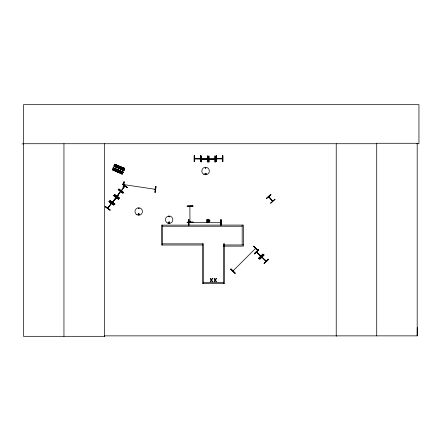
<?xml version="1.0" encoding="UTF-8"?>
<svg xmlns="http://www.w3.org/2000/svg" width="441" height="441" viewBox="0 0 441 441"><rect width="100%" height="100%" fill="white"/><g stroke="black" fill="none" stroke-linecap="round" stroke-linejoin="round"><path stroke-width="0.66" d="M416.888 143.727L418.95 143.727L418.95 104.682L23.472 104.682L23.472 336.318L104.495 336.318L104.44 335.866L417.192 335.866L417.252 327.492M261.915 257.268L266.05 261.403M260.135 255.819L260.46 255.62L260.62 256.193M139.003 208.4C138.083 209.458 138.7 207.16 138.992 208.565M138.353 214.287C139.803 213.174 138.165 215.737 138.529 213.979M168.958 216.663L169.294 216.707L168.997 216.537M169.46 216.619C168.605 217.606 168.969 215.643 169.421 216.542M168.787 222.413C169.542 223.956 169.493 221.046 168.787 222.595M205.771 167.911L205.429 168.004L205.738 167.872M205.181 173.798C206.388 172.486 205.567 175.309 205.28 173.622M205.903 167.999C205.33 166.825 205.175 168.809 205.842 168.06M123.265 187.651L124.153 181.747L123.866 181.709L123.022 187.612L123.348 187.662L124.191 181.753M123.915 184.564C124.417 184.222 124.434 185.452 124.329 184.619M154.857 189.189L154.752 189.503L155.381 189.327M154.945 192.381L155.789 186.477L156.12 186.521L155.271 192.43L154.945 192.381L155.833 186.482M272.499 201.278L268.668 196.785L272.67 201.024M107.665 208.097L108.26 207.639M110.818 203.83L111.215 203.301M207.937 222.005L209.166 221.139L208.306 219.916L207.077 220.776L207.937 222.005L208.152 220.792L208.091 221.123M208.152 220.792L208.306 219.916M122.543 173.081L122.107 172.8M190.22 221.851L189.95 222.088L189.9 206.179L190.225 206.416M189.95 222.121L189.95 221.79L190.159 222.121M266.237 261.21L262.13 257.059M256.535 251.954L260.697 256.238L256.728 251.855L257.158 252.252L256.866 252.384M272.114 200.732L272.714 201.063M190.214 206.449L190.22 206.206M138.579 208.273L138.882 208.45L138.557 208.444M123.177 171.962L122.273 174.079L112.378 169.807L113.276 167.701L123.155 172.007M123.783 170.579L124.682 168.462L114.781 164.201L113.883 166.318L123.789 170.568M113.442 170.105L114.23 168.28M114.947 166.604L115.735 164.78M114.109 170.397L114.897 168.567M115.619 166.896L116.407 165.066M115.118 170.827L115.9 169.002M116.622 167.326L117.411 165.502M116.005 171.213L116.793 169.388M117.515 167.712L118.304 165.888M117.014 171.648L117.797 169.818M118.519 168.148L119.307 166.318M121.325 173.5L122.107 171.676M122.83 170L123.618 168.175M121.473 173.93L122.526 171.494M122.984 170.424L124.031 167.988M121.551 173.963L122.598 171.521M123.061 170.458L124.108 168.021M122.129 172.938L122.234 172.646M123.618 169.432L123.761 169.201M124.097 169.509L123.601 169.327M116.17 197.574L112.692 202.309L112.769 201.741M112.951 201.95L112.687 201.752M116.093 197.678L112.703 202.281M120.139 191.774L120.382 191.956M120.602 191.603L117.152 196.295M107.929 208.135L111.38 203.422L107.94 208.18L107.714 207.976M110.867 203.714L110.972 203.974M121.749 190.435L121.247 190.655L124.891 186.08M208.984 158.914L209.707 159.118M220.235 222.738L220.88 222.705M115.581 197.816L115.851 198.009M194.431 158.567L195.032 158.777M216.559 158.567C217.253 157.95 217.259 159.306 217.143 158.545M124.39 186.306L124.654 186.504M233.206 271.088L233.598 270.68L233.091 270.824M255.725 248.559L255.152 248.812M114.903 204.051L114.704 204.321L109.897 200.782L110.096 200.517M116.088 197.618L115.597 197.899M112.449 202.171L115.911 197.469M116.986 196.118L120.487 191.361M117.879 195.214L119.908 192.452M119.241 198.263L119.434 197.998L114.627 194.459L114.434 194.729L119.257 198.241M122.973 193.191L123.166 192.921L118.359 189.387L118.166 189.652L122.978 193.18L118.216 189.586M105.151 206.647L105.349 206.382L110.145 209.933L109.947 210.197L105.151 206.647L109.963 210.175M118.894 188.991L118.701 189.261L123.497 192.805L123.689 192.541L118.888 189.002L123.64 192.607M107.698 208.047L111.341 203.472M124.759 185.909L124.632 186.482M124.979 186.069L121.374 190.826M127.24 187.745L127.438 187.48L122.642 183.93L122.444 184.195L127.251 187.734L122.493 184.129M116.016 198.566L118.061 195.821M155.353 189.531L154.758 189.448M201.543 159.168L201.543 158.865M214.872 159.107L214.409 158.815L214.282 159.151M188.93 222.496L220.798 222.727M189.514 222.722L188.969 222.451M199.795 158.567L199.734 158.777M200.319 158.799L194.492 158.777L200.275 158.837M216.559 158.777L222.529 158.777L216.658 158.843L216.68 158.54M207.441 221.768L208.014 221.09M208.229 220.825L208.802 220.147M121.479 190.236L121.804 190.247M230.742 269.148L230.979 268.911L235.224 273.1L234.992 273.337L230.742 269.148L235.009 273.315M233.283 271.011L233.449 270.504M233.217 271.033L233.598 270.68M233.069 270.89L255.571 248.388L255.427 248.917M259.622 258.961L263.823 254.722L264.054 254.953L259.837 259.176L259.6 258.939M259.81 259.143L264.049 254.948M262.334 257.693L262.423 257.351M265.576 260.929L265.901 260.785L265.691 261M264.087 263.42L268.332 259.231M254.242 253.724L258.52 249.562L258.751 249.804L254.468 253.961L254.242 253.724L258.542 249.584M254.413 253.9L258.691 249.744M258.685 258.299L262.968 254.143M258.839 258.459L263.117 254.303L262.908 254.082L258.63 258.239L258.856 258.476L263.139 254.319M266.43 198.599L270.901 194.646M269.049 197.32L268.817 196.592M272.058 200.771L272.4 200.649M274.93 199.266L270.388 203.136L270.598 203.378L275.09 199.453L274.875 199.205M169.344 216.829L168.986 216.873M207.127 221.321L207.965 221.018M208.279 220.902L209.117 220.594M209.106 158.881L214.866 158.854M220.252 222.457L220.798 222.473M260.648 256.282L256.557 252.07L260.565 256.188M268.889 196.675L272.665 201.052M201.399 156.02L201.068 156.02L201.107 161.985L201.438 161.985L201.316 156.02M201.482 158.898L207.386 158.859M202.739 159.074L206.168 159.052M207.391 159.135L201.543 159.135M214.954 159.151L209.084 159.184L214.954 159.085M207.402 161.946L207.733 161.946L207.694 155.976L207.364 155.982L207.402 161.946L207.408 155.982M208.67 162.001L209.001 162.001L208.962 156.037L208.632 156.037L208.698 162.001M215.302 161.963L214.971 161.963L214.932 155.998L215.263 155.993L215.274 161.963M220.858 219.618L221.189 219.612L221.222 224.916M189.47 222.429C188.279 222.523 190.385 222.843 188.946 222.733M220.28 222.501L220.814 222.496M220.28 222.705L220.82 222.705M188.919 225.583L188.913 219.618L188.583 219.618L188.616 224.921M220.897 225.583L220.902 219.618L220.974 224.921M187.072 206.112L193.037 206.096M193.037 222.154L187.072 222.297L193.037 222.11M187.072 222.281L193.042 222.264M22.05 143.893L23.472 143.887M23.472 143.727L376.713 143.727M194.431 155.69L194.101 155.69L194.101 161.654L194.431 161.654L194.42 155.69M200.732 155.69L200.396 155.69L200.412 161.654L200.732 161.654L200.732 155.69L200.705 161.654M216.228 155.69L216.559 155.69L216.559 161.654L216.228 161.654L216.228 155.69L216.255 161.654M222.523 155.69L222.854 155.69L222.854 161.654L222.523 161.654M200.335 158.777L194.431 158.777M216.619 158.567L222.462 158.777M162.619 226.239L242.175 226.239M162.619 243.851L203.56 243.851L203.56 283.629M223.449 244.97L243.338 244.97M202.397 245.014L161.461 245.014L161.461 225.125L243.338 225.081L243.338 246.128L223.449 246.128M203.56 282.472L223.449 282.472M201.956 158.832L202.121 159.168M205.589 173.44L205.941 173.798M138.706 214.646L138.397 214.464M124.351 184.895L123.756 184.812M154.785 189.244L155.32 189.316L123.849 184.614M207.077 220.776L207.954 220.93M208.29 220.985L209.166 221.139M114.781 164.206L124.665 168.506M114.721 164.344L124.621 168.605M114.682 164.443L124.577 168.705M114.666 164.476L124.56 168.749M114.632 164.554L124.511 168.864M114.511 164.835L123.789 168.837M124.351 169.239L124.108 169.796M114.776 165.948L124.042 169.983M124.004 170.061L114.103 165.799L123.987 170.099M114.037 165.959L123.938 170.215M123.904 170.292L114.004 166.036L123.888 170.336M113.954 166.152L123.838 170.452M123.122 172.089L113.221 167.828L123.116 172.106M113.172 167.944L123.056 172.249M113.117 168.065L123.022 172.321M113.105 168.098L122.383 172.095M113.061 168.203L122.967 172.448M113.64 168.567L122.284 172.332L113.618 168.611M122.841 172.74L122.598 173.302M113.265 169.449L121.931 173.17M113.249 169.487L121.914 173.214M112.587 169.316L122.499 173.561M113.166 169.68L122.449 173.677L112.532 169.454M112.499 169.531L122.377 173.837M112.438 169.675L122.333 173.936M112.394 169.774L122.295 174.035M222.523 158.567L221.922 158.777M200.396 158.567L199.729 158.843M117.598 195.749L117.218 195.694L117.51 195.754M114.583 194.525L119.39 198.064M113.811 195.468L118.618 199.001M113.679 195.644L118.486 199.178M110.068 200.55L114.892 204.062M110.046 200.583L114.853 204.117M109.914 200.76L114.721 204.299M108.949 201.52L113.745 205.071M105.322 206.416L110.118 209.966M118.772 194.828L115.211 199.497M207.309 220.274L207.992 220.847M208.251 221.068L208.935 221.641M253.779 246.106L258.046 250.273L257.814 250.51L253.597 246.287M253.625 246.26L257.869 250.455M230.919 268.966L235.163 273.161M262.825 258.057L265.245 260.477M256.728 251.855L260.835 256.006M207.761 219.96L208.064 220.798M208.18 221.117L208.483 221.955M215.015 155.998L215.054 161.963M208.88 156.037L208.962 162.001M188.831 219.618L188.864 224.921M417.192 335.866L417.192 143.275L376.713 143.275L376.713 335.866M336.229 143.727L336.229 336.318M242.175 225.081L242.175 244.97M223.449 283.629L223.449 243.851L224.607 243.851L224.607 283.629L202.397 283.629L202.397 243.851M222.826 155.69L222.826 161.654M222.606 155.69L222.606 161.654M222.567 155.69L222.567 161.654M216.476 155.69L216.476 161.654M200.44 155.69L200.44 161.654M194.349 155.69L194.349 161.654M162.619 225.081L162.619 245.014M104.434 143.727L104.434 336.318M63.956 143.727L63.956 336.318M116.468 170.452C117.201 172.067 117.631 169.118 116.468 170.452M117.973 166.952C118.706 168.567 119.136 165.618 117.973 166.952M138.187 214.15C138.843 216.2 139.786 212.7 138.187 214.15M168.616 222.363C169.272 224.414 170.209 220.919 168.616 222.363M205.065 173.66C205.726 175.711 206.664 172.21 205.065 173.66M206.735 158.832L206.846 159.135L206.735 158.832M212.182 278.552L211.415 279.792L210.66 278.552L210.186 278.552L211.156 280.129L210.153 281.705L210.605 281.705L211.388 280.443L212.154 281.705L212.639 281.705L211.647 280.107L212.634 278.552L212.182 278.552M216.051 278.552L215.285 279.792L214.535 278.552L214.056 278.552L215.026 280.129L214.028 281.705L214.48 281.705L215.258 280.443L216.029 281.705L216.509 281.705L215.522 280.107L216.509 278.552L216.051 278.552M113.828 195.446L113.629 195.71L118.436 199.244L118.635 198.979L113.828 195.446M109.092 201.322L108.899 201.587L113.717 205.104L113.888 204.867L109.076 201.344M206.851 219.585C205.142 227.269 214.668 218.471 206.851 219.585M268.277 259.176L264.054 263.393L264.291 263.63L268.508 259.407L268.277 259.176M270.735 194.459L266.259 198.4L266.458 198.632L270.95 194.707L270.735 194.459M193.037 205.986L187.072 206.156L193.037 205.969M211.151 159.51L205.274 159.576L211.151 159.51M124.467 168.964L114.577 164.68L124.461 168.98M167.277 222.931A3.715 3.715 0 0 0 172.85 219.712A3.715 3.715 0 0 0 167.277 216.498A3.715 3.715 0 0 0 167.277 222.931M168.727 222.909A0.579 0.579 0 0 0 169.691 222.65A0.579 0.579 0 0 0 168.986 221.944A0.579 0.579 0 0 0 168.727 222.909M203.698 174.278A3.776 3.776 0 0 0 209.359 171.009A3.776 3.776 0 0 0 203.698 167.74A3.776 3.776 0 0 0 203.698 174.278M205.297 174.3A0.579 0.579 0 0 0 206.162 173.798A0.579 0.579 0 0 0 205.297 173.296A0.579 0.579 0 0 0 205.297 174.3M136.848 214.723A3.721 3.721 0 0 0 142.426 211.498A3.721 3.721 0 0 0 136.848 208.273A3.721 3.721 0 0 0 136.848 214.723M138.419 214.789A0.579 0.579 0 0 0 139.284 214.287A0.579 0.579 0 0 0 138.419 213.786A0.579 0.579 0 0 0 138.419 214.789"/></g></svg>
